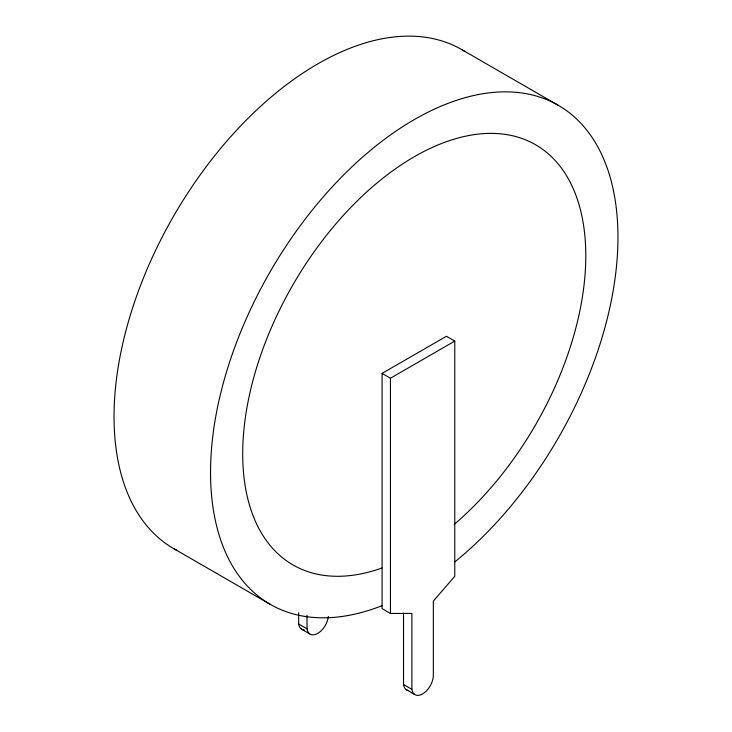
<?xml version="1.0" encoding="UTF-8"?>
<svg xmlns="http://www.w3.org/2000/svg" width="732" height="732" viewBox="0 0 732 732"><rect width="100%" height="100%" fill="white"/><g stroke="black" fill="none" stroke-linecap="round" stroke-linejoin="round"><path stroke-width="1.1" d="M411.887 689.352L411.887 613.453L390.449 613.453L382.086 608.621L382.086 373.402L446.41 336.262L454.773 341.085L454.773 576.313L433.335 601.073L433.335 675.352A15.162 8.757 -60 0 1 422.611 693.927A15.308 8.839 -60 0 1 411.887 689.352L403.524 684.521L403.524 613.16M382.086 373.402L390.449 378.224L454.773 341.085M461.8 49.62L558.296 105.335M173.704 548.616L270.2 604.321M298.665 612.657L298.665 623.984L307.028 628.815A15.308 8.839 -60 0 0 317.752 633.39A15.162 8.757 -60 0 0 328.384 616.481M301.364 629.081L309.728 633.912M406.223 689.617L414.587 694.448M390.449 378.224L390.449 613.453M307.028 615.219L307.028 628.815M304.421 630.032A15.308 8.839 -60 0 1 298.665 623.984M408.163 690.45A15.308 8.839 -60 0 1 403.524 684.521M381.939 605.73A288.088 166.329 -60 0 1 242.036 328.613A288.088 166.329 -60 0 1 582.022 124.55A288.088 166.329 -60 0 1 454.499 562.176M176.613 550.226A288.088 166.329 -60 0 1 173.704 215.949A288.088 166.329 -60 0 1 464.646 51.332M382.012 567.995A242.603 140.068 -60 0 1 269.934 331.065A242.603 140.068 -60 0 1 554.115 159.393A242.603 140.068 -60 0 1 454.243 524.368"/></g></svg>
